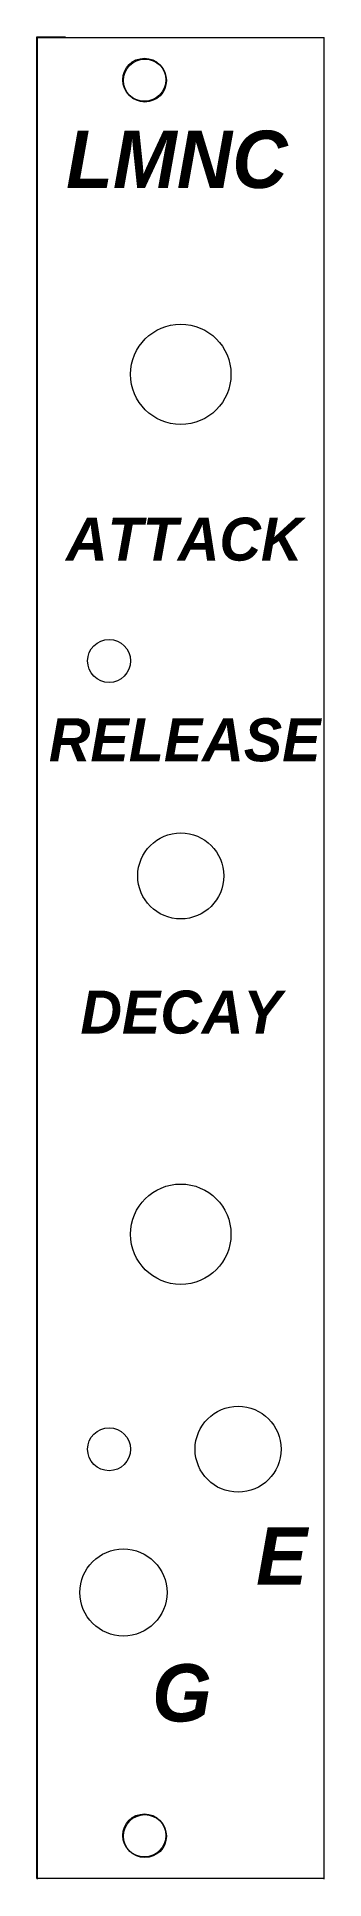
# Model space of a CAD drawing. Header units: millimetres. Extents: x 0 to 20, y 0 to 129.
import ezdxf
from ezdxf.enums import TextEntityAlignment as Align

# ---------------------------------------------------------------- set-up
doc = ezdxf.new("R2010")
doc.units = ezdxf.units.MM
doc.layers.add('panel', color=3, linetype='Continuous', lineweight=0, true_color=0x00ff00)
doc.styles.add('textstyle0', font='')
doc.styles.add('textstyle1', font='')
doc.styles.add('textstyle2', font='')
doc.styles.add('textstyle3', font='')
doc.styles.add('textstyle4', font='')
doc.styles.add('textstyle5', font='')
doc.styles.get('textstyle0').set_extended_font_data('Mandroid BB', italic=True, bold=True)
doc.styles.get('textstyle1').set_extended_font_data('Mandroid BB', italic=True, bold=True)
doc.styles.get('textstyle2').set_extended_font_data('Mandroid BB', italic=True, bold=True)
doc.styles.get('textstyle3').set_extended_font_data('Mandroid BB', italic=True, bold=True)
doc.styles.get('textstyle4').set_extended_font_data('Mandroid BB', italic=True, bold=True)
doc.styles.get('textstyle5').set_extended_font_data('Mandroid BB', italic=True, bold=True)

msp = doc.modelspace()

# ---------------------------------------------------------------- linework, layer by layer
at = {"layer": 'panel'}
for p, q in [((-0.04, 128.55), (1.96, 128.55)), ((-0.04, 0.05), (-0.04, 128.55)), ((0, 128.5), (20, 128.5)), ((0, 0), (0, 128.5)), ((20, 0), (20, 128.5)), ((1.96, 0.05), (-0.04, 0.05)), ((20, 0.05), (0, 0.05))]:
    msp.add_line(p, q, dxfattribs=at)
for centre, radius in [((7.46, 125.55), 1.5), ((7.5, 125.5), 1.5), ((10, 105), 3.5), ((5, 85), 1.5), ((10, 70), 3), ((10, 45), 3.5), ((14, 30), 3), ((5, 30), 1.5), ((6, 20), 3.04), ((7.46, 3.05), 1.5), ((7.5, 3), 1.5)]:
    msp.add_circle(centre, radius, dxfattribs=at)

# ---------------------------------------------------------------- texts
for s, height, style, p in [('LMNC', 4, 'textstyle4', (2, 122)), ('ATTACK', 3, 'textstyle3', (2, 95)), ('RELEASE', 3, 'textstyle2', (0.8, 81)), ('DECAY', 3, 'textstyle1', (3, 62)), ('E', 4, 'textstyle5', (15.25, 24.54)), ('G', 4, 'textstyle0', (8, 15))]:
    msp.add_text(s, height=height, dxfattribs=dict(at, style=style)).set_placement(p, align=Align.TOP_LEFT)

doc.saveas('drawing.dxf')
